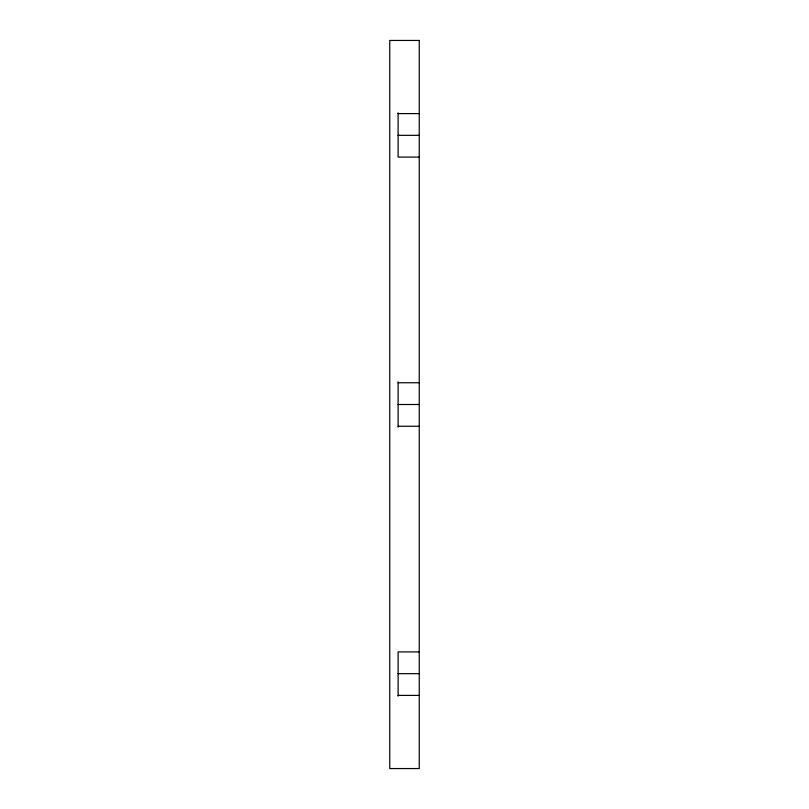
<?xml version="1.0" encoding="UTF-8"?>
<svg xmlns="http://www.w3.org/2000/svg" width="809" height="809" viewBox="0 0 809 809"><rect width="100%" height="100%" fill="white"/><g stroke="black" fill="none" stroke-linecap="round" stroke-linejoin="round"><path stroke-width="1.21" d="M398.109 113.594L419.244 113.594M398.109 135.336L419.244 135.336M419.244 157.088L398.109 157.088L398.109 112.866M398.109 382.748L419.244 382.748M398.109 404.5L419.244 404.5M398.109 426.252L419.244 426.252M419.244 651.912L398.109 651.912L398.109 696.134M398.109 673.664L419.244 673.664M398.109 695.406L419.244 695.406M398.109 381.777L398.109 427.223M419.244 40.45L389.756 40.45L389.756 768.55L419.244 768.55L419.244 40.45"/></g></svg>
